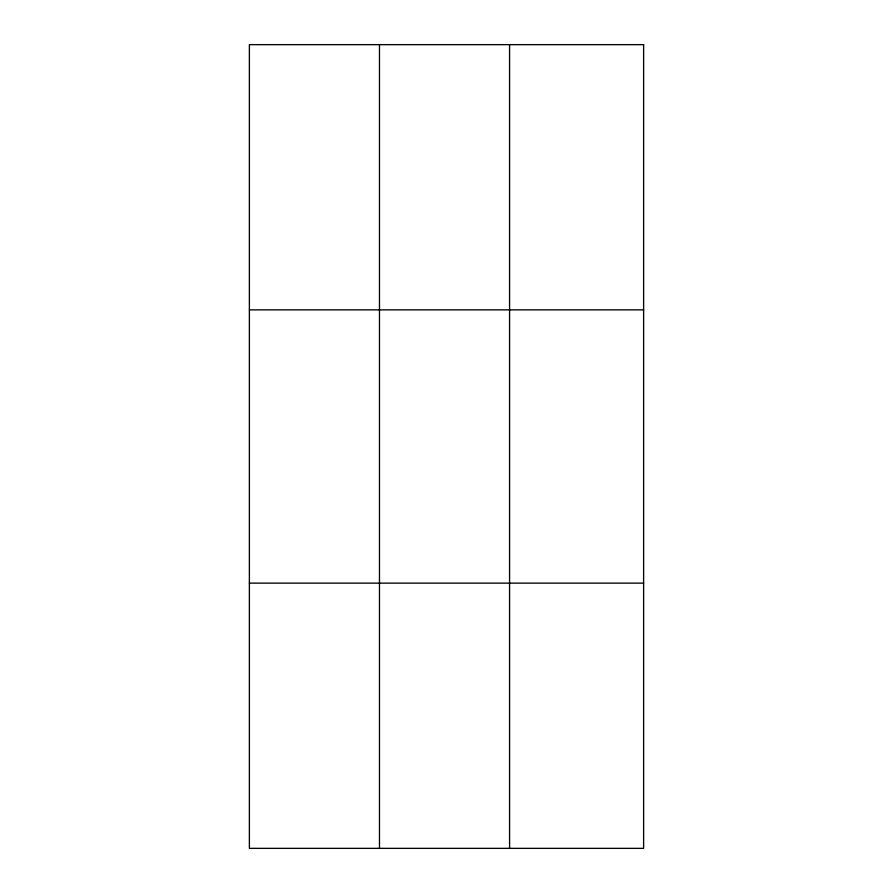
<?xml version="1.0" encoding="UTF-8"?>
<svg xmlns="http://www.w3.org/2000/svg" width="893" height="893" viewBox="0 0 893 893"><rect width="100%" height="100%" fill="white"/><g stroke="black" fill="none" stroke-linecap="round" stroke-linejoin="round"><path stroke-width="1.34" d="M379.48 44.65L379.48 848.35M509.579 44.65L509.579 848.35M249.381 309.871L643.619 309.871M249.381 583.129L643.619 583.129M643.619 44.65L643.619 848.35L249.381 848.35L249.381 44.65L643.619 44.65"/></g></svg>
